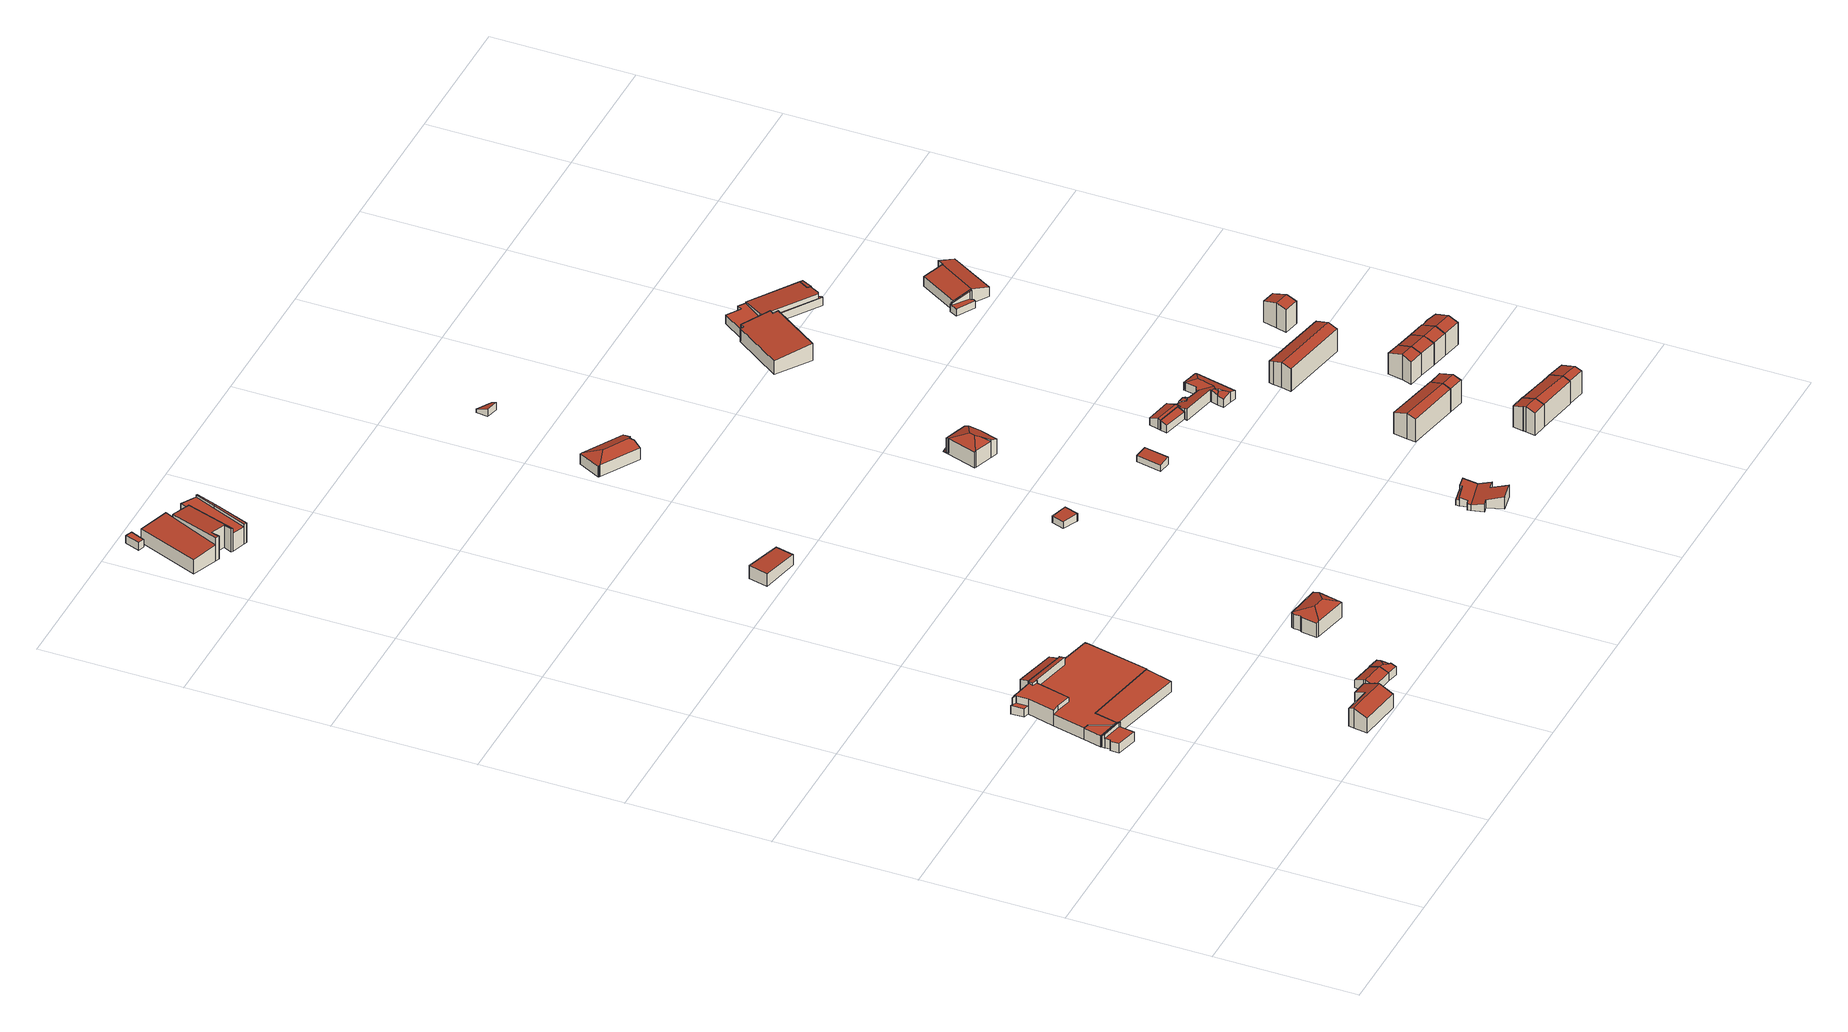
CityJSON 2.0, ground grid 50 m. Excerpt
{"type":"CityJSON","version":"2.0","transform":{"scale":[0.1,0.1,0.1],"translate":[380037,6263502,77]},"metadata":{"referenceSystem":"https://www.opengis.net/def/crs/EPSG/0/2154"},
"CityObjects":{
"building1":{"type":"Building","attributes":{"b3_dak_type":"slanted","b3_h_dak_50p":84.05,"b3_h_dak_70p":84.08,"b3_h_dak_max":85.32,"b3_h_dak_min":83.86,"b3_h_maaiveld":80.43,"b3_kas_warenhuis":false,"b3_reconstructie_onvolledig":false,"b3_rmse_lod12":0.353,"b3_rmse_lod13":0.353,"b3_rmse_lod22":0.0612,"b3_val3dity_lod12":"[]","b3_val3dity_lod13":"[]","b3_val3dity_lod22":"[]","b3_volume_lod12":185.85,"b3_volume_lod13":185.85,"b3_volume_lod22":192.72,"oorspronkelijkbouwjaar":2000},"children":["building1-1"]},
"building1-1":{"type":"BuildingPart","parents":["building1"],"geometry":[{"type":"Solid","lod":"2.2","boundaries":[[[[0,1,2,3,4,5,6,7,8]],[[9,5,4,10]],[[10,4,3,11]],[[12,1,0,13]],[[14,11,3,2,15]],[[15,2,1,12]],[[13,0,8,16,17]],[[17,16,11,14]],[[16,8,7,18]],[[19,6,5,9]],[[18,7,6,19]],[[17,14,15,12,13]],[[18,19,9,10,11,16]]]],"semantics":{"surfaces":[{"type":"GroundSurface"},{"type":"WallSurface","on_footprint_edge":true},{"type":"WallSurface","on_footprint_edge":false},{"type":"RoofSurface"}],"values":[[0,1,1,1,1,1,1,2,1,1,1,3,3]]}}]},
"building2":{"type":"Building","attributes":{"b3_dak_type":"multiple horizontal","b3_h_dak_50p":84.86,"b3_h_dak_70p":84.96,"b3_h_dak_max":87.57,"b3_h_dak_min":83.5,"b3_h_maaiveld":80.4,"b3_kas_warenhuis":false,"b3_reconstructie_onvolledig":false,"b3_rmse_lod12":0.673,"b3_rmse_lod13":0.673,"b3_rmse_lod22":0.102,"b3_val3dity_lod12":"[]","b3_val3dity_lod13":"[]","b3_val3dity_lod22":"[]","b3_volume_lod12":5587.31,"b3_volume_lod13":5587.31,"b3_volume_lod22":5657.5,"oorspronkelijkbouwjaar":2000},"children":["building2-1"]},
"building2-1":{"type":"BuildingPart","parents":["building2"],"geometry":[{"type":"Solid","lod":"2.2","boundaries":[[[[20,21,22,23,24,25,26,27,28,29,30,31,32,33,34,35,36,37,1,38,39,40,41,42]],[[43,1,37,44]],[[45,46,47,48]],[[49,50,51,52]],[[53,30,29,54]],[[54,29,28,55,56]],[[57,34,33,58]],[[59,35,34,57]],[[60,31,30,53]],[[61,62,32,31,60]],[[63,64,46,45]],[[64,38,1,43]],[[65,66,39,38,64,63]],[[67,40,39,66]],[[58,33,32,62]],[[68,27,26,69]],[[70,71,72,73,74]],[[74,73,75,76]],[[77,78,50,49]],[[79,22,21,80]],[[76,75,62,61]],[[48,47,36,35,59]],[[81,82,83,84]],[[84,83,72,71]],[[69,26,25,85]],[[86,23,22,79]],[[55,28,27,68]],[[87,88,71,70]],[[89,86,78,77]],[[80,21,20,51]],[[44,37,36,47]],[[90,41,40,67]],[[91,42,41,90,92]],[[92,90,93,94]],[[94,93,66,65]],[[52,51,20,42,91,95]],[[95,91,82,81]],[[56,55,88,87]],[[96,24,23,86,89]],[[85,25,24,96]],[[80,51,50,78,86,79]],[[44,47,46,64,43]],[[66,93,90,67]],[[82,91,92,94,65,63,45,48,59,57,58,62,75,73,72,83]],[[56,87,70,74,76,61,60,53,54]],[[85,96,89,77,49,52,95,81,84,71,88,55,68,69]]]],"semantics":{"surfaces":[{"type":"GroundSurface"},{"type":"WallSurface","on_footprint_edge":true},{"type":"WallSurface","on_footprint_edge":false},{"type":"RoofSurface"}],"values":[[0,1,2,2,1,1,1,1,1,1,2,1,1,1,1,1,2,2,2,1,2,1,2,2,1,1,1,2,2,1,1,1,1,2,2,1,2,2,1,1,3,3,3,3,3,3]]}}]},
"building3":{"type":"Building","attributes":{"b3_dak_type":"slanted","b3_h_dak_50p":85.99,"b3_h_dak_70p":86.29,"b3_h_dak_max":86.96,"b3_h_dak_min":85.45,"b3_h_maaiveld":80.42,"b3_kas_warenhuis":false,"b3_reconstructie_onvolledig":false,"b3_rmse_lod12":0.457,"b3_rmse_lod13":0.457,"b3_rmse_lod22":0.0753,"b3_val3dity_lod12":"[]","b3_val3dity_lod13":"[]","b3_val3dity_lod22":"[]","b3_volume_lod12":334.86,"b3_volume_lod13":334.86,"b3_volume_lod22":323.41,"oorspronkelijkbouwjaar":2000},"children":["building3-1"]},
"building3-1":{"type":"BuildingPart","parents":["building3"],"geometry":[{"type":"Solid","lod":"2.2","boundaries":[[[[97,98,99,31,30]],[[100,97,30,101]],[[101,30,31,102]],[[102,31,99,103]],[[103,99,98,104]],[[104,98,97,100]],[[104,100,101,102,103]]]],"semantics":{"surfaces":[{"type":"GroundSurface"},{"type":"WallSurface","on_footprint_edge":true},{"type":"RoofSurface"}],"values":[[0,1,1,1,1,1,2]]}}]},
"building4":{"type":"Building","attributes":{"b3_dak_type":"slanted","b3_h_dak_50p":83.66,"b3_h_dak_70p":84.04,"b3_h_dak_max":85.09,"b3_h_dak_min":82.29,"b3_h_maaiveld":77.05,"b3_kas_warenhuis":false,"b3_reconstructie_onvolledig":false,"b3_rmse_lod12":0.778,"b3_rmse_lod13":0.778,"b3_rmse_lod22":0.161,"b3_val3dity_lod12":"[]","b3_val3dity_lod13":"[]","b3_val3dity_lod22":"[]","b3_volume_lod12":882.21,"b3_volume_lod13":882.21,"b3_volume_lod22":824.72,"oorspronkelijkbouwjaar":2000},"children":["building4-1"]},
"building4-1":{"type":"BuildingPart","parents":["building4"],"geometry":[{"type":"Solid","lod":"2.2","boundaries":[[[[105,106,107,108,109,110,111,112,113]],[[114,106,105,115]],[[116,112,111,117]],[[115,105,113,118]],[[118,113,112,116]],[[117,111,110,119]],[[120,108,107,121]],[[119,110,109,122]],[[122,109,108,120]],[[121,107,106,114]],[[122,114,115,118,116,117,119]],[[114,122,120,121]]]],"semantics":{"surfaces":[{"type":"GroundSurface"},{"type":"WallSurface","on_footprint_edge":true},{"type":"RoofSurface"}],"values":[[0,1,1,1,1,1,1,1,1,1,2,2]]}}]},
"building5":{"type":"Building","attributes":{"b3_dak_type":"slanted","b3_h_dak_50p":83.24,"b3_h_dak_70p":83.47,"b3_h_dak_max":83.89,"b3_h_dak_min":81.9,"b3_h_maaiveld":79.45,"b3_kas_warenhuis":false,"b3_reconstructie_onvolledig":false,"b3_rmse_lod12":0.465,"b3_rmse_lod13":0.465,"b3_rmse_lod22":0.223,"b3_val3dity_lod12":"[]","b3_val3dity_lod13":"[]","b3_val3dity_lod22":"[]","b3_volume_lod12":238.12,"b3_volume_lod13":238.12,"b3_volume_lod22":220.08,"oorspronkelijkbouwjaar":2000},"children":["building5-1"]},
"building5-1":{"type":"BuildingPart","parents":["building5"],"geometry":[{"type":"Solid","lod":"2.2","boundaries":[[[[123,124,125,126,127,128,129]],[[130,124,123,131]],[[131,123,129,132]],[[133,125,124,130]],[[134,126,125,133]],[[132,129,128,135]],[[136,127,126,134]],[[135,128,127,136]],[[136,134,133,130,131,137]],[[135,136,137,131,132]]]],"semantics":{"surfaces":[{"type":"GroundSurface"},{"type":"WallSurface","on_footprint_edge":true},{"type":"RoofSurface"}],"values":[[0,1,1,1,1,1,1,1,2,2]]}}]},
"building6":{"type":"Building","attributes":{"b3_dak_type":"slanted","b3_h_dak_50p":83.02,"b3_h_dak_70p":83.28,"b3_h_dak_max":83.88,"b3_h_dak_min":82.32,"b3_h_maaiveld":79.45,"b3_kas_warenhuis":false,"b3_reconstructie_onvolledig":false,"b3_rmse_lod12":0.408,"b3_rmse_lod13":0.408,"b3_rmse_lod22":0.0727,"b3_val3dity_lod12":"[]","b3_val3dity_lod13":"[]","b3_val3dity_lod22":"[]","b3_volume_lod12":110.14,"b3_volume_lod13":110.14,"b3_volume_lod22":104.52,"oorspronkelijkbouwjaar":2000},"children":["building6-1"]},
"building6-1":{"type":"BuildingPart","parents":["building6"],"geometry":[{"type":"Solid","lod":"2.2","boundaries":[[[[127,126,138,139,140,141,128]],[[142,126,127,136]],[[136,127,128,135]],[[143,138,126,142]],[[135,128,141,144]],[[145,139,138,143]],[[146,140,139,145]],[[147,146,148]],[[144,141,140,146,147]],[[145,143,142,136,149]],[[148,146,145,149]],[[144,147,148,149,136,135]]]],"semantics":{"surfaces":[{"type":"GroundSurface"},{"type":"WallSurface","on_footprint_edge":true},{"type":"WallSurface","on_footprint_edge":false},{"type":"RoofSurface"}],"values":[[0,1,1,1,1,1,1,2,1,3,3,3]]}}]},
"building7":{"type":"Building","attributes":{"b3_dak_type":"horizontal","b3_h_dak_50p":84.2,"b3_h_dak_70p":84.21,"b3_h_dak_max":84.27,"b3_h_dak_min":84.1,"b3_h_maaiveld":81.18,"b3_kas_warenhuis":false,"b3_reconstructie_onvolledig":false,"b3_rmse_lod12":0.0339,"b3_rmse_lod13":0.0339,"b3_rmse_lod22":0.0319,"b3_val3dity_lod12":"[]","b3_val3dity_lod13":"[]","b3_val3dity_lod22":"[]","b3_volume_lod12":39.7,"b3_volume_lod13":39.7,"b3_volume_lod22":39.55,"oorspronkelijkbouwjaar":2000},"children":["building7-1"]},
"building7-1":{"type":"BuildingPart","parents":["building7"],"geometry":[{"type":"Solid","lod":"2.2","boundaries":[[[[150,151,152,153]],[[154,152,151,155]],[[156,153,152,154]],[[157,150,153,156]],[[155,151,150,157]],[[155,157,156,154]]]],"semantics":{"surfaces":[{"type":"GroundSurface"},{"type":"WallSurface","on_footprint_edge":true},{"type":"RoofSurface"}],"values":[[0,1,1,1,1,2]]}}]},
"building8":{"type":"Building","attributes":{"b3_dak_type":"multiple horizontal","b3_h_dak_50p":87.7,"b3_h_dak_70p":87.91,"b3_h_dak_max":89.9,"b3_h_dak_min":86.29,"b3_h_maaiveld":80.98,"b3_kas_warenhuis":false,"b3_reconstructie_onvolledig":false,"b3_rmse_lod12":0.986,"b3_rmse_lod13":0.986,"b3_rmse_lod22":0.0886,"b3_val3dity_lod12":"[]","b3_val3dity_lod13":"[]","b3_val3dity_lod22":"[]","b3_volume_lod12":3400.33,"b3_volume_lod13":3400.33,"b3_volume_lod22":3307.67,"oorspronkelijkbouwjaar":2000},"children":["building8-1"]},
"building8-1":{"type":"BuildingPart","parents":["building8"],"geometry":[{"type":"Solid","lod":"2.2","boundaries":[[[[158,159,160,161,162,163,164,165,166,167,168,169,170,171,172,173,174,175]],[[176,177,178,179]],[[179,178,169,168,180,181]],[[182,170,169,178]],[[183,163,162,184]],[[184,162,161,185]],[[185,161,160,186]],[[187,188,189,190,191]],[[191,190,192]],[[193,194,164,163,183]],[[186,160,159,195,196]],[[197,175,174,198]],[[199,200,158,175,197]],[[201,165,164,194]],[[188,172,171,202]],[[203,173,172,188,187]],[[198,174,173,203]],[[180,168,167,204]],[[205,166,165,201]],[[202,171,170,182]],[[204,167,166,205]],[[181,180,194,193]],[[196,195,177,176]],[[195,159,158,200]],[[190,189,200,199]],[[198,203,187,191,192]],[[194,180,204,205,201]],[[196,176,179,181,193,183,184,185,186]],[[200,189,188,202,182,178,177,195]],[[190,199,197,198,192]]]],"semantics":{"surfaces":[{"type":"GroundSurface"},{"type":"WallSurface","on_footprint_edge":false},{"type":"WallSurface","on_footprint_edge":true},{"type":"RoofSurface"}],"values":[[0,1,2,2,2,2,2,1,1,2,2,2,2,2,2,2,2,2,2,2,2,1,1,2,1,3,3,3,3,3]]}}]},
"building9":{"type":"Building","attributes":{"b3_dak_type":"slanted","b3_h_dak_50p":86.76,"b3_h_dak_70p":87.09,"b3_h_dak_max":88.02,"b3_h_dak_min":85.73,"b3_h_maaiveld":80.4,"b3_kas_warenhuis":false,"b3_reconstructie_onvolledig":false,"b3_rmse_lod12":0.584,"b3_rmse_lod13":0.584,"b3_rmse_lod22":0.0569,"b3_val3dity_lod12":"[]","b3_val3dity_lod13":"[]","b3_val3dity_lod22":"[]","b3_volume_lod12":893.71,"b3_volume_lod13":893.71,"b3_volume_lod22":855.49,"oorspronkelijkbouwjaar":2000},"children":["building9-1"]},
"building9-1":{"type":"BuildingPart","parents":["building9"],"geometry":[{"type":"Solid","lod":"2.2","boundaries":[[[[206,207,208,209,210,211,212,213,214,215,216]],[[217,216,215,218]],[[219,212,211,220]],[[221,213,212,219]],[[220,211,210,222]],[[223,208,207,224]],[[225,206,216,217]],[[218,215,214,226]],[[226,214,213,221]],[[222,210,209,227]],[[227,209,208,223]],[[224,207,206,225]],[[227,228,229,222]],[[230,229,228,227,223,224,231]],[[232,230,231,224,225,217,218,226,221,219]],[[230,232,219,220,222,229]]]],"semantics":{"surfaces":[{"type":"GroundSurface"},{"type":"WallSurface","on_footprint_edge":true},{"type":"RoofSurface"}],"values":[[0,1,1,1,1,1,1,1,1,1,1,1,2,2,2,2]]}}]},
"building10":{"type":"Building","attributes":{"b3_dak_type":"horizontal","b3_h_dak_50p":84.23,"b3_h_dak_70p":84.41,"b3_h_dak_max":84.83,"b3_h_dak_min":83.59,"b3_h_maaiveld":79.76,"b3_kas_warenhuis":false,"b3_reconstructie_onvolledig":false,"b3_rmse_lod12":0.343,"b3_rmse_lod13":0.343,"b3_rmse_lod22":0.0346,"b3_val3dity_lod12":"[]","b3_val3dity_lod13":"[]","b3_val3dity_lod22":"[]","b3_volume_lod12":439.07,"b3_volume_lod13":439.07,"b3_volume_lod22":422.45,"oorspronkelijkbouwjaar":2000},"children":["building10-1"]},
"building10-1":{"type":"BuildingPart","parents":["building10"],"geometry":[{"type":"Solid","lod":"2.2","boundaries":[[[[233,234,235,236]],[[237,233,236,238]],[[238,236,235,239]],[[239,235,234,240]],[[240,234,233,237]],[[240,237,238,239]]]],"semantics":{"surfaces":[{"type":"GroundSurface"},{"type":"WallSurface","on_footprint_edge":true},{"type":"RoofSurface"}],"values":[[0,1,1,1,1,2]]}}]},
"building11":{"type":"Building","attributes":{"b3_dak_type":"horizontal","b3_h_dak_50p":82.75,"b3_h_dak_70p":82.83,"b3_h_dak_max":83.01,"b3_h_dak_min":82.4,"b3_h_maaiveld":80.08,"b3_kas_warenhuis":false,"b3_reconstructie_onvolledig":false,"b3_rmse_lod12":0.156,"b3_rmse_lod13":0.156,"b3_rmse_lod22":0.0279,"b3_val3dity_lod12":"[]","b3_val3dity_lod13":"[]","b3_val3dity_lod22":"[]","b3_volume_lod12":78.53,"b3_volume_lod13":78.53,"b3_volume_lod22":76.07,"oorspronkelijkbouwjaar":2000},"children":["building11-1"]},
"building11-1":{"type":"BuildingPart","parents":["building11"],"geometry":[{"type":"Solid","lod":"2.2","boundaries":[[[[241,242,243,244,245,246]],[[247,246,245,248]],[[248,245,244,249]],[[249,244,243,250]],[[250,243,242,251]],[[252,241,246,247]],[[251,242,241,252]],[[251,252,247,248,249,250]]]],"semantics":{"surfaces":[{"type":"GroundSurface"},{"type":"WallSurface","on_footprint_edge":true},{"type":"RoofSurface"}],"values":[[0,1,1,1,1,1,1,2]]}}]},
"building12":{"type":"Building","attributes":{"b3_dak_type":"slanted","b3_h_dak_50p":84.96,"b3_h_dak_70p":85.34,"b3_h_dak_max":86.64,"b3_h_dak_min":83.87,"b3_h_maaiveld":79.86,"b3_kas_warenhuis":false,"b3_reconstructie_onvolledig":false,"b3_rmse_lod12":0.647,"b3_rmse_lod13":0.647,"b3_rmse_lod22":0.119,"b3_val3dity_lod12":"[]","b3_val3dity_lod13":"[]","b3_val3dity_lod22":"[]","b3_volume_lod12":796.65,"b3_volume_lod13":796.65,"b3_volume_lod22":748.51,"oorspronkelijkbouwjaar":2000},"children":["building12-1"]},
"building12-1":{"type":"BuildingPart","parents":["building12"],"geometry":[{"type":"Solid","lod":"2.2","boundaries":[[[[253,254,255,256,257,258,259,260,261,262]],[[263,253,262,264]],[[265,256,255,266]],[[267,268,266,269]],[[270,265,268,267]],[[271,258,257,272]],[[272,257,256,265,270]],[[273,259,258,271]],[[274,260,259,273]],[[264,262,261,275]],[[275,261,260,274]],[[269,266,255,254,276]],[[276,254,253,263]],[[268,265,266]],[[267,277,278,271,272,270]],[[278,263,264,275,274,273,271]],[[263,278,277,267,269,276]]]],"semantics":{"surfaces":[{"type":"GroundSurface"},{"type":"WallSurface","on_footprint_edge":true},{"type":"WallSurface","on_footprint_edge":false},{"type":"RoofSurface"}],"values":[[0,1,1,2,2,1,1,1,1,1,1,1,1,3,3,3,3]]}}]},
"building13":{"type":"Building","attributes":{"b3_dak_type":"slanted","b3_h_dak_50p":83.48,"b3_h_dak_70p":83.86,"b3_h_dak_max":85.25,"b3_h_dak_min":82.57,"b3_h_maaiveld":80.65,"b3_kas_warenhuis":false,"b3_reconstructie_onvolledig":false,"b3_rmse_lod12":0.742,"b3_rmse_lod13":0.742,"b3_rmse_lod22":0.16,"b3_val3dity_lod12":"[]","b3_val3dity_lod13":"[]","b3_val3dity_lod22":"[]","b3_volume_lod12":456.24,"b3_volume_lod13":456.24,"b3_volume_lod22":410.8,"oorspronkelijkbouwjaar":2000},"children":["building13-1"]},
"building13-1":{"type":"BuildingPart","parents":["building13"],"geometry":[{"type":"Solid","lod":"2.2","boundaries":[[[[279,280,281,282,283,284,285,286,287,288,289,290,291,292]],[[293,279,292,294]],[[294,292,291,295]],[[296,281,280,297]],[[298,289,288,299]],[[300,287,286,301]],[[299,288,287,300]],[[302,290,289,298]],[[303,284,283,304]],[[301,286,285,305]],[[304,283,282,306,307]],[[307,306,308,309]],[[306,282,281,296]],[[295,291,290,302]],[[305,285,284,303]],[[310,297,280,279,293]],[[309,308,297,310]],[[295,303,304,307,309,310,293,294]],[[297,308,306,296]],[[303,295,302,298,299,300,301,305]]]],"semantics":{"surfaces":[{"type":"GroundSurface"},{"type":"WallSurface","on_footprint_edge":true},{"type":"WallSurface","on_footprint_edge":false},{"type":"RoofSurface"}],"values":[[0,1,1,1,1,1,1,1,1,1,1,2,1,1,1,1,2,3,3,3]]}}]},
"building14":{"type":"Building","attributes":{"b3_dak_type":"slanted","b3_h_dak_50p":86.77,"b3_h_dak_70p":87.12,"b3_h_dak_max":88.23,"b3_h_dak_min":81.65,"b3_h_maaiveld":80.22,"b3_kas_warenhuis":false,"b3_reconstructie_onvolledig":false,"b3_rmse_lod12":0.961,"b3_rmse_lod13":0.618,"b3_rmse_lod22":0.0352,"b3_val3dity_lod12":"[]","b3_val3dity_lod13":"[]","b3_val3dity_lod22":"[]","b3_volume_lod12":876.37,"b3_volume_lod13":842.81,"b3_volume_lod22":806.37,"oorspronkelijkbouwjaar":2000},"children":["building14-1"]},
"building14-1":{"type":"BuildingPart","parents":["building14"],"geometry":[{"type":"Solid","lod":"2.2","boundaries":[[[[311,312,313,314,315,316,317,318,319,320,321]],[[322,318,317,323]],[[324,316,315,325]],[[326,327,314,313,328]],[[325,315,314,327]],[[327,326,329]],[[330,319,318,322]],[[331,332,333,334]],[[334,333,335,336]],[[336,335,323,337]],[[337,323,317,316,324]],[[328,313,312,338]],[[338,312,311,339]],[[340,341,332,331]],[[339,311,321,341,340]],[[341,321,320,342]],[[342,320,319,330]],[[329,343,325,327]],[[323,335,333,332,330,322]],[[337,324,325,343,344,336]],[[338,339,344,343,329,326,328]],[[339,340,331,334,336,344]],[[342,330,332,341]]]],"semantics":{"surfaces":[{"type":"GroundSurface"},{"type":"WallSurface","on_footprint_edge":true},{"type":"WallSurface","on_footprint_edge":false},{"type":"RoofSurface"}],"values":[[0,1,1,1,1,2,1,2,2,2,1,1,1,2,1,1,1,3,3,3,3,3,3]]}}]},
"building15":{"type":"Building","attributes":{"b3_dak_type":"horizontal","b3_h_dak_50p":82.96,"b3_h_dak_70p":83.11,"b3_h_dak_max":83.44,"b3_h_dak_min":82.52,"b3_h_maaiveld":80.32,"b3_kas_warenhuis":false,"b3_reconstructie_onvolledig":false,"b3_rmse_lod12":0.261,"b3_rmse_lod13":0.261,"b3_rmse_lod22":0.0314,"b3_val3dity_lod12":"[]","b3_val3dity_lod13":"[]","b3_val3dity_lod22":"[]","b3_volume_lod12":102.41,"b3_volume_lod13":102.41,"b3_volume_lod22":97.42,"oorspronkelijkbouwjaar":2000},"children":["building15-1"]},
"building15-1":{"type":"BuildingPart","parents":["building15"],"geometry":[{"type":"Solid","lod":"2.2","boundaries":[[[[345,346,347,348]],[[349,346,345,350]],[[350,345,348,351]],[[352,347,346,349]],[[351,348,347,352]],[[351,352,349,350]]]],"semantics":{"surfaces":[{"type":"GroundSurface"},{"type":"WallSurface","on_footprint_edge":true},{"type":"RoofSurface"}],"values":[[0,1,1,1,1,2]]}}]},
"building16":{"type":"Building","attributes":{"b3_dak_type":"slanted","b3_h_dak_50p":82.12,"b3_h_dak_70p":82.28,"b3_h_dak_max":82.54,"b3_h_dak_min":81.1,"b3_h_maaiveld":79.76,"b3_kas_warenhuis":false,"b3_reconstructie_onvolledig":false,"b3_rmse_lod12":0.362,"b3_rmse_lod13":0.362,"b3_rmse_lod22":0.0648,"b3_val3dity_lod12":"[]","b3_val3dity_lod13":"[]","b3_val3dity_lod22":"[]","b3_volume_lod12":30.26,"b3_volume_lod13":30.26,"b3_volume_lod22":27.81,"oorspronkelijkbouwjaar":2000},"children":["building16-1"]},
"building16-1":{"type":"BuildingPart","parents":["building16"],"geometry":[{"type":"Solid","lod":"2.2","boundaries":[[[[353,354,355,356]],[[357,354,353,358]],[[359,355,354,357]],[[358,353,356,360]],[[360,356,355,359]],[[360,359,357,358]]]],"semantics":{"surfaces":[{"type":"GroundSurface"},{"type":"WallSurface","on_footprint_edge":true},{"type":"RoofSurface"}],"values":[[0,1,1,1,1,2]]}}]},
"building17":{"type":"Building","attributes":{"b3_dak_type":"slanted","b3_h_dak_50p":83.81,"b3_h_dak_70p":83.98,"b3_h_dak_max":84.69,"b3_h_dak_min":83.34,"b3_h_maaiveld":80.64,"b3_kas_warenhuis":false,"b3_reconstructie_onvolledig":false,"b3_rmse_lod12":0.294,"b3_rmse_lod13":0.294,"b3_rmse_lod22":0.182,"b3_val3dity_lod12":"[]","b3_val3dity_lod13":"[]","b3_val3dity_lod22":"[]","b3_volume_lod12":77.82,"b3_volume_lod13":77.82,"b3_volume_lod22":73.7,"oorspronkelijkbouwjaar":2000},"children":["building17-1"]},
"building17-1":{"type":"BuildingPart","parents":["building17"],"geometry":[{"type":"Solid","lod":"2.2","boundaries":[[[[361,362,363,364]],[[365,363,362,366]],[[367,364,363,365]],[[368,361,364,367]],[[366,362,361,368]],[[366,368,367,365]]]],"semantics":{"surfaces":[{"type":"GroundSurface"},{"type":"WallSurface","on_footprint_edge":true},{"type":"RoofSurface"}],"values":[[0,1,1,1,1,2]]}}]},
"building18":{"type":"Building","attributes":{"b3_dak_type":"slanted","b3_h_dak_50p":84.23,"b3_h_dak_70p":84.44,"b3_h_dak_max":85.18,"b3_h_dak_min":83.25,"b3_h_maaiveld":80.59,"b3_kas_warenhuis":false,"b3_reconstructie_onvolledig":false,"b3_rmse_lod12":0.433,"b3_rmse_lod13":0.433,"b3_rmse_lod22":1.3,"b3_val3dity_lod12":"[]","b3_val3dity_lod13":"[]","b3_val3dity_lod22":"[104,201]","b3_volume_lod12":728.42,"b3_volume_lod13":728.42,"b3_volume_lod22":91770.51,"oorspronkelijkbouwjaar":2000},"children":["building18-1"]},
"building18-1":{"type":"BuildingPart","parents":["building18"],"geometry":[{"type":"Solid","lod":"2.2","boundaries":[[[[369,370,371,372,364,373,363,362,374,375,376,377,378,379,380,381,382,383,384,385,386,387,388,389,390,391,392]],[[393,394,395,396]],[[397,364,372,398]],[[399,369,392,400]],[[400,392,391,401]],[[401,391,390,402]],[[403,388,387,404]],[[405,406,407]],[[408,409,410]],[[411,373,364,397]],[[412,374,362,366]],[[366,362,363,365]],[[413,376,375,414]],[[404,387,386,415]],[[416,379,378,394,393]],[[417,418,419]],[[420,384,383,417]],[[421,422,380,379,416]],[[423,381,380,422]],[[424,385,384,420]],[[425,426,427,428]],[[429,399,427,426]],[[430,382,381,423]],[[418,417,383,382,430]],[[415,386,385,424]],[[402,390,389,431]],[[409,408,426,425]],[[431,389,388,403]],[[432,370,369,399,429]],[[433,434,422,421]],[[396,395,435,436]],[[436,435,434,433]],[[414,375,374,412]],[[406,405,437,438]],[[365,363,373,411]],[[394,378,377,437]],[[438,437,377,376,413]],[[439,371,370,432]],[[398,372,371,439]],[[427,399,400,401,428]],[[440,441,409,425,428,401,402,431]],[[431,403,404,415,440]],[[432,429,426,408,410]],[[441,440,415,424,420,417,419]],[[436,433,421,416,393,396]],[[411,407,406,412,366,365]],[[438,413,414,412,406]],[[398,439,432,410,409,441,419,418,430,423,422,434,435,395,394,437,405,407,411,397]]]],"semantics":{"surfaces":[{"type":"GroundSurface"},{"type":"WallSurface","on_footprint_edge":false},{"type":"WallSurface","on_footprint_edge":true},{"type":"RoofSurface"}],"values":[[0,1,2,2,2,2,2,1,1,2,2,2,2,2,2,1,2,2,2,2,1,1,2,2,2,2,1,2,2,1,1,1,2,1,2,2,2,2,2,3,3,3,3,3,3,3,3,3]]}}]},
"building19":{"type":"Building","attributes":{"b3_dak_type":"slanted","b3_h_dak_50p":89.94,"b3_h_dak_70p":90.19,"b3_h_dak_max":90.64,"b3_h_dak_min":88.71,"b3_h_maaiveld":80.75,"b3_kas_warenhuis":false,"b3_reconstructie_onvolledig":false,"b3_rmse_lod12":0.512,"b3_rmse_lod13":0.512,"b3_rmse_lod22":0.0249,"b3_val3dity_lod12":"[]","b3_val3dity_lod13":"[]","b3_val3dity_lod22":"[]","b3_volume_lod12":1462.87,"b3_volume_lod13":1462.87,"b3_volume_lod22":1414.74,"oorspronkelijkbouwjaar":2000},"children":["building19-1"]},
"building19-1":{"type":"BuildingPart","parents":["building19"],"geometry":[{"type":"Solid","lod":"2.2","boundaries":[[[[442,443,444,445,446,447]],[[448,447,446,449]],[[450,443,442,451]],[[451,442,447,448]],[[452,444,443,450]],[[453,445,444,452]],[[449,446,445,453]],[[453,452,450,451]],[[449,453,451,448]]]],"semantics":{"surfaces":[{"type":"GroundSurface"},{"type":"WallSurface","on_footprint_edge":true},{"type":"RoofSurface"}],"values":[[0,1,1,1,1,1,1,2,2]]}}]},
"building20":{"type":"Building","attributes":{"b3_dak_type":"slanted","b3_h_dak_50p":90.06,"b3_h_dak_70p":90.36,"b3_h_dak_max":90.83,"b3_h_dak_min":89.07,"b3_h_maaiveld":81.01,"b3_kas_warenhuis":false,"b3_reconstructie_onvolledig":false,"b3_rmse_lod12":0.56,"b3_rmse_lod13":0.56,"b3_rmse_lod22":0.0311,"b3_val3dity_lod12":"[]","b3_val3dity_lod13":"[]","b3_val3dity_lod22":"[]","b3_volume_lod12":403.57,"b3_volume_lod13":403.57,"b3_volume_lod22":391.1,"oorspronkelijkbouwjaar":2000},"children":["building20-1"]},
"building20-1":{"type":"BuildingPart","parents":["building20"],"geometry":[{"type":"Solid","lod":"2.2","boundaries":[[[[454,455,456,457,458,459,460,461]],[[462,458,457,463]],[[464,455,454,465]],[[466,456,455,464]],[[467,460,459,468]],[[468,459,458,462]],[[469,461,460,467]],[[463,457,456,466]],[[465,454,461,469]],[[469,467,468,462,470]],[[465,469,470,462,463,466,464]]]],"semantics":{"surfaces":[{"type":"GroundSurface"},{"type":"WallSurface","on_footprint_edge":true},{"type":"RoofSurface"}],"values":[[0,1,1,1,1,1,1,1,1,2,2]]}}]},
"building21":{"type":"Building","attributes":{"b3_dak_type":"slanted","b3_h_dak_50p":90.08,"b3_h_dak_70p":90.38,"b3_h_dak_max":90.84,"b3_h_dak_min":88.96,"b3_h_maaiveld":81.01,"b3_kas_warenhuis":false,"b3_reconstructie_onvolledig":false,"b3_rmse_lod12":0.558,"b3_rmse_lod13":0.558,"b3_rmse_lod22":0.0282,"b3_val3dity_lod12":"[]","b3_val3dity_lod13":"[]","b3_val3dity_lod22":"[]","b3_volume_lod12":1082.77,"b3_volume_lod13":1082.77,"b3_volume_lod22":1047.18,"oorspronkelijkbouwjaar":2000},"children":["building21-1"]},
"building21-1":{"type":"BuildingPart","parents":["building21"],"geometry":[{"type":"Solid","lod":"2.2","boundaries":[[[[471,472,473,474,475,476,459,458]],[[477,476,475,478]],[[462,458,459,468]],[[479,471,458,462]],[[468,459,476,477]],[[480,473,472,481]],[[482,474,473,480]],[[478,475,474,482]],[[481,472,471,479]],[[462,478,482,480,481,479]],[[478,462,468,477]]]],"semantics":{"surfaces":[{"type":"GroundSurface"},{"type":"WallSurface","on_footprint_edge":true},{"type":"RoofSurface"}],"values":[[0,1,1,1,1,1,1,1,1,2,2]]}}]},
"building22":{"type":"Building","attributes":{"b3_dak_type":"slanted","b3_h_dak_50p":89.94,"b3_h_dak_70p":90.22,"b3_h_dak_max":90.65,"b3_h_dak_min":88.8,"b3_h_maaiveld":80.79,"b3_kas_warenhuis":false,"b3_reconstructie_onvolledig":false,"b3_rmse_lod12":0.502,"b3_rmse_lod13":0.502,"b3_rmse_lod22":0.0243,"b3_val3dity_lod12":"[]","b3_val3dity_lod13":"[]","b3_val3dity_lod22":"[]","b3_volume_lod12":418.96,"b3_volume_lod13":418.96,"b3_volume_lod22":405.38,"oorspronkelijkbouwjaar":2000},"children":["building22-1"]},
"building22-1":{"type":"BuildingPart","parents":["building22"],"geometry":[{"type":"Solid","lod":"2.2","boundaries":[[[[483,484,485,486,487,488]],[[451,484,483,450]],[[450,483,488,489]],[[489,488,487,490]],[[491,485,484,451]],[[492,486,485,491]],[[490,487,486,492]],[[490,451,450,489]],[[490,492,491,451]]]],"semantics":{"surfaces":[{"type":"GroundSurface"},{"type":"WallSurface","on_footprint_edge":true},{"type":"RoofSurface"}],"values":[[0,1,1,1,1,1,1,2,2]]}}]},
"building23":{"type":"Building","attributes":{"b3_dak_type":"slanted","b3_h_dak_50p":90.1,"b3_h_dak_70p":90.34,"b3_h_dak_max":90.81,"b3_h_dak_min":88.97,"b3_h_maaiveld":81.07,"b3_kas_warenhuis":false,"b3_reconstructie_onvolledig":false,"b3_rmse_lod12":0.569,"b3_rmse_lod13":0.569,"b3_rmse_lod22":0.0226,"b3_val3dity_lod12":"[]","b3_val3dity_lod13":"[]","b3_val3dity_lod22":"[]","b3_volume_lod12":454.8,"b3_volume_lod13":454.8,"b3_volume_lod22":440.12,"oorspronkelijkbouwjaar":2000},"children":["building23-1"]},
"building23-1":{"type":"BuildingPart","parents":["building23"],"geometry":[{"type":"Solid","lod":"2.2","boundaries":[[[[493,494,495,496,497,498]],[[499,494,493,500]],[[501,495,494,499]],[[502,496,495,501]],[[503,497,496,502]],[[500,493,498,504]],[[504,498,497,503]],[[500,505,502,501,499]],[[504,503,502,505,500]]]],"semantics":{"surfaces":[{"type":"GroundSurface"},{"type":"WallSurface","on_footprint_edge":true},{"type":"RoofSurface"}],"values":[[0,1,1,1,1,1,1,2,2]]}}]},
"building24":{"type":"Building","attributes":{"b3_dak_type":"slanted","b3_h_dak_50p":89.93,"b3_h_dak_70p":90.22,"b3_h_dak_max":90.72,"b3_h_dak_min":88.86,"b3_h_maaiveld":80.87,"b3_kas_warenhuis":false,"b3_reconstructie_onvolledig":false,"b3_rmse_lod12":0.518,"b3_rmse_lod13":0.518,"b3_rmse_lod22":0.0337,"b3_val3dity_lod12":"[]","b3_val3dity_lod13":"[]","b3_val3dity_lod22":"[]","b3_volume_lod12":433.29,"b3_volume_lod13":433.29,"b3_volume_lod22":419.42,"oorspronkelijkbouwjaar":2000},"children":["building24-1"]},
"building24-1":{"type":"BuildingPart","parents":["building24"],"geometry":[{"type":"Solid","lod":"2.2","boundaries":[[[[506,507,508,509,510,511,512]],[[513,507,506,514]],[[514,506,512,515]],[[516,508,507,513]],[[517,509,508,516]],[[518,510,509,517]],[[519,511,510,518]],[[515,512,511,519]],[[519,518,517,516]],[[515,519,516,513,514]]]],"semantics":{"surfaces":[{"type":"GroundSurface"},{"type":"WallSurface","on_footprint_edge":true},{"type":"RoofSurface"}],"values":[[0,1,1,1,1,1,1,1,2,2]]}}]},
"building25":{"type":"Building","attributes":{"b3_dak_type":"multiple horizontal","b3_h_dak_50p":85.52,"b3_h_dak_70p":86.05,"b3_h_dak_max":86.96,"b3_h_dak_min":83.12,"b3_h_maaiveld":80.34,"b3_kas_warenhuis":false,"b3_reconstructie_onvolledig":false,"b3_rmse_lod12":1.29,"b3_rmse_lod13":1.29,"b3_rmse_lod22":0.0344,"b3_val3dity_lod12":"[]","b3_val3dity_lod13":"[]","b3_val3dity_lod22":"[]","b3_volume_lod12":3356,"b3_volume_lod13":3356,"b3_volume_lod22":2884.52,"oorspronkelijkbouwjaar":2000},"children":["building25-1"]},
"building25-1":{"type":"BuildingPart","parents":["building25"],"geometry":[{"type":"Solid","lod":"2.2","boundaries":[[[[520,521,522,523,524,525,526,527,528,529,530,531,532,533,534,535,536,537,538]],[[539,527,526,540]],[[541,529,528,542]],[[542,528,527,539,543]],[[544,521,520,545]],[[545,520,538,546,547]],[[548,531,530,549]],[[547,546,550,551]],[[552,522,521,544]],[[553,554,555,556]],[[557,558,554,553]],[[559,560,561,562]],[[563,559,564,565]],[[566,535,534,564]],[[567,536,535,566]],[[568,537,536,567]],[[543,539,560,559,563]],[[565,564,534,533,569]],[[569,533,532,570]],[[570,532,531,548]],[[571,562,561,558,557]],[[572,524,523,555]],[[546,538,537,568]],[[549,530,529,541]],[[551,550,562,571]],[[556,555,523,522,552]],[[573,525,524,572]],[[540,526,525,573]],[[549,541,542,543,563,565,569,570,548]],[[562,550,546,568,567,566,564,559]],[[556,552,544,545,547,551,571,557,553]],[[540,573,572,555,554,558,561,560,539]]]],"semantics":{"surfaces":[{"type":"GroundSurface"},{"type":"WallSurface","on_footprint_edge":true},{"type":"WallSurface","on_footprint_edge":false},{"type":"RoofSurface"}],"values":[[0,1,1,1,1,1,1,2,1,2,2,2,2,1,1,1,2,1,1,1,2,1,1,1,2,1,1,1,3,3,3,3]]}}]},
"building26":{"type":"Building","attributes":{"b3_dak_type":"slanted","b3_h_dak_50p":89.78,"b3_h_dak_70p":90.04,"b3_h_dak_max":90.54,"b3_h_dak_min":88.88,"b3_h_maaiveld":80.58,"b3_kas_warenhuis":false,"b3_reconstructie_onvolledig":false,"b3_rmse_lod12":0.476,"b3_rmse_lod13":0.476,"b3_rmse_lod22":0.0241,"b3_val3dity_lod12":"[]","b3_val3dity_lod13":"[]","b3_val3dity_lod22":"[]","b3_volume_lod12":1969.74,"b3_volume_lod13":1969.74,"b3_volume_lod22":1911.37,"oorspronkelijkbouwjaar":2000},"children":["building26-1"]},
"building26-1":{"type":"BuildingPart","parents":["building26"],"geometry":[{"type":"Solid","lod":"2.2","boundaries":[[[[574,575,576,577,578,579,580,581,582]],[[583,575,574,584]],[[585,576,575,583]],[[586,579,578,587]],[[587,578,577,588]],[[584,574,582,589]],[[590,580,579,586]],[[591,581,580,590]],[[588,577,576,585]],[[589,582,581,591]],[[588,585,590,586,587]],[[591,590,585,583,584,589]]]],"semantics":{"surfaces":[{"type":"GroundSurface"},{"type":"WallSurface","on_footprint_edge":true},{"type":"RoofSurface"}],"values":[[0,1,1,1,1,1,1,1,1,1,2,2]]}}]},
"building27":{"type":"Building","attributes":{"b3_dak_type":"slanted","b3_h_dak_50p":89.97,"b3_h_dak_70p":90.24,"b3_h_dak_max":90.71,"b3_h_dak_min":88.87,"b3_h_maaiveld":80.86,"b3_kas_warenhuis":false,"b3_reconstructie_onvolledig":false,"b3_rmse_lod12":0.51,"b3_rmse_lod13":0.51,"b3_rmse_lod22":0.023,"b3_val3dity_lod12":"[]","b3_val3dity_lod13":"[]","b3_val3dity_lod22":"[]","b3_volume_lod12":567.19,"b3_volume_lod13":567.19,"b3_volume_lod22":548.3,"oorspronkelijkbouwjaar":2000},"children":["building27-1"]},
"building27-1":{"type":"BuildingPart","parents":["building27"],"geometry":[{"type":"Solid","lod":"2.2","boundaries":[[[[592,593,594,509,508,507]],[[595,507,508,596]],[[597,594,593,598]],[[517,509,594,597]],[[596,508,509,517]],[[599,592,507,595]],[[598,593,592,599]],[[598,596,517,597]],[[598,599,595,596]]]],"semantics":{"surfaces":[{"type":"GroundSurface"},{"type":"WallSurface","on_footprint_edge":true},{"type":"RoofSurface"}],"values":[[0,1,1,1,1,1,1,2,2]]}}]},
"building28":{"type":"Building","attributes":{"b3_dak_type":"slanted","b3_h_dak_50p":89.9,"b3_h_dak_70p":90.2,"b3_h_dak_max":90.72,"b3_h_dak_min":88.86,"b3_h_maaiveld":80.87,"b3_kas_warenhuis":false,"b3_reconstructie_onvolledig":false,"b3_rmse_lod12":0.556,"b3_rmse_lod13":0.556,"b3_rmse_lod22":0.0225,"b3_val3dity_lod12":"[]","b3_val3dity_lod13":"[]","b3_val3dity_lod22":"[]","b3_volume_lod12":509.66,"b3_volume_lod13":509.66,"b3_volume_lod22":492.63,"oorspronkelijkbouwjaar":2000},"children":["building28-1"]},
"building28-1":{"type":"BuildingPart","parents":["building28"],"geometry":[{"type":"Solid","lod":"2.2","boundaries":[[[[600,601,594,602,592,603]],[[604,603,592,599]],[[605,601,600,606]],[[606,600,603,604]],[[597,594,601,605]],[[607,602,594,597]],[[599,592,602,607]],[[607,597,605,606]],[[599,607,606,604]]]],"semantics":{"surfaces":[{"type":"GroundSurface"},{"type":"WallSurface","on_footprint_edge":true},{"type":"RoofSurface"}],"values":[[0,1,1,1,1,1,1,2,2]]}}]},
"building29":{"type":"Building","attributes":{"b3_dak_type":"slanted","b3_h_dak_50p":89.94,"b3_h_dak_70p":90.21,"b3_h_dak_max":90.69,"b3_h_dak_min":88.87,"b3_h_maaiveld":80.9,"b3_kas_warenhuis":false,"b3_reconstructie_onvolledig":false,"b3_rmse_lod12":0.535,"b3_rmse_lod13":0.535,"b3_rmse_lod22":0.0268,"b3_val3dity_lod12":"[]","b3_val3dity_lod13":"[]","b3_val3dity_lod22":"[]","b3_volume_lod12":569.89,"b3_volume_lod13":569.89,"b3_volume_lod22":551.78,"oorspronkelijkbouwjaar":2000},"children":["building29-1"]},
"building29-1":{"type":"BuildingPart","parents":["building29"],"geometry":[{"type":"Solid","lod":"2.2","boundaries":[[[[608,609,610,611,612,601,600]],[[613,611,610,614]],[[615,612,611,613]],[[616,600,601,605]],[[617,608,600,616]],[[605,601,612,615]],[[614,610,609,618]],[[618,609,608,617]],[[605,615,613,616]],[[618,617,616,613,614]]]],"semantics":{"surfaces":[{"type":"GroundSurface"},{"type":"WallSurface","on_footprint_edge":true},{"type":"RoofSurface"}],"values":[[0,1,1,1,1,1,1,1,2,2]]}}]},
"building30":{"type":"Building","attributes":{"b3_dak_type":"slanted","b3_h_dak_50p":83.15,"b3_h_dak_70p":83.18,"b3_h_dak_max":86.01,"b3_h_dak_min":83.06,"b3_h_maaiveld":80.43,"b3_kas_warenhuis":false,"b3_reconstructie_onvolledig":false,"b3_rmse_lod12":0.804,"b3_rmse_lod13":0.804,"b3_rmse_lod22":0.0627,"b3_val3dity_lod12":"[]","b3_val3dity_lod13":"[]","b3_val3dity_lod22":"[]","b3_volume_lod12":59.05,"b3_volume_lod13":59.05,"b3_volume_lod22":68.5,"oorspronkelijkbouwjaar":2000},"children":["building30-1"]},
"building30-1":{"type":"BuildingPart","parents":["building30"],"geometry":[{"type":"Solid","lod":"2.2","boundaries":[[[[619,620,621,622,623,624,625,626,627,628]],[[629,619,628,630]],[[631,632,633,634]],[[635,636,632,631]],[[637,624,623,638]],[[639,626,625,640]],[[638,623,622,641]],[[630,628,627,636,635]],[[636,627,626,639]],[[641,622,621,642]],[[642,621,620,633]],[[634,633,620,619,629]],[[640,625,624,637]],[[634,629,630,635,631]],[[640,637,638,641,642,633,632,636,639]]]],"semantics":{"surfaces":[{"type":"GroundSurface"},{"type":"WallSurface","on_footprint_edge":true},{"type":"WallSurface","on_footprint_edge":false},{"type":"RoofSurface"}],"values":[[0,1,2,2,1,1,1,1,1,1,1,1,1,3,3]]}}]},
"building31":{"type":"Building","attributes":{"b3_dak_type":"horizontal","b3_h_dak_50p":84.43,"b3_h_dak_70p":84.53,"b3_h_dak_max":84.65,"b3_h_dak_min":84.17,"b3_h_maaiveld":80.42,"b3_kas_warenhuis":false,"b3_reconstructie_onvolledig":false,"b3_rmse_lod12":0.152,"b3_rmse_lod13":0.152,"b3_rmse_lod22":0.0282,"b3_val3dity_lod12":"[]","b3_val3dity_lod13":"[]","b3_val3dity_lod22":"[]","b3_volume_lod12":23.97,"b3_volume_lod13":23.97,"b3_volume_lod22":23.56,"oorspronkelijkbouwjaar":2000},"children":["building31-1"]},
"building31-1":{"type":"BuildingPart","parents":["building31"],"geometry":[{"type":"Solid","lod":"2.2","boundaries":[[[[643,644,645,646]],[[544,643,646,647]],[[647,646,645,648]],[[648,645,644,545]],[[545,644,643,544]],[[545,544,647,648]]]],"semantics":{"surfaces":[{"type":"GroundSurface"},{"type":"WallSurface","on_footprint_edge":true},{"type":"RoofSurface"}],"values":[[0,1,1,1,1,2]]}}]},
"building32":{"type":"Building","attributes":{"b3_dak_type":"slanted","b3_h_dak_50p":89.8,"b3_h_dak_70p":90.09,"b3_h_dak_max":90.58,"b3_h_dak_min":83.32,"b3_h_maaiveld":80.72,"b3_kas_warenhuis":false,"b3_reconstructie_onvolledig":false,"b3_rmse_lod12":1.16,"b3_rmse_lod13":1.16,"b3_rmse_lod22":0.83,"b3_val3dity_lod12":"[]","b3_val3dity_lod13":"[]","b3_val3dity_lod22":"[]","b3_volume_lod12":443.44,"b3_volume_lod13":443.44,"b3_volume_lod22":428.81,"oorspronkelijkbouwjaar":2000},"children":["building32-1"]},
"building32-1":{"type":"BuildingPart","parents":["building32"],"geometry":[{"type":"Solid","lod":"2.2","boundaries":[[[[649,650,651,652,653,654]],[[655,651,650,656]],[[657,649,654,658]],[[659,652,651,655]],[[656,650,649,657]],[[658,654,653,660]],[[660,653,652,659]],[[656,657,658,661,655]],[[660,659,655,661,658]]]],"semantics":{"surfaces":[{"type":"GroundSurface"},{"type":"WallSurface","on_footprint_edge":true},{"type":"RoofSurface"}],"values":[[0,1,1,1,1,1,1,2,2]]}}]},
"building33":{"type":"Building","attributes":{"b3_dak_type":"slanted","b3_h_dak_50p":84.98,"b3_h_dak_70p":85.38,"b3_h_dak_max":86.15,"b3_h_dak_min":83.03,"b3_h_maaiveld":80.4,"b3_kas_warenhuis":false,"b3_reconstructie_onvolledig":false,"b3_rmse_lod12":0.739,"b3_rmse_lod13":0.739,"b3_rmse_lod22":0.1,"b3_val3dity_lod12":"[]","b3_val3dity_lod13":"[]","b3_val3dity_lod22":"[]","b3_volume_lod12":1121.83,"b3_volume_lod13":1121.83,"b3_volume_lod22":1034.73,"oorspronkelijkbouwjaar":2000},"children":["building33-1"]},
"building33-1":{"type":"BuildingPart","parents":["building33"],"geometry":[{"type":"Solid","lod":"2.2","boundaries":[[[[662,663,664,628,665,666,667,668,669]],[[670,663,662,671]],[[672,668,667,673]],[[674,669,668,672]],[[630,628,664,675]],[[676,665,628,630]],[[671,662,669,674]],[[673,667,666,677]],[[677,666,665,676]],[[675,664,663,670]],[[675,673,677,676,630]],[[673,675,670,671,674,672]]]],"semantics":{"surfaces":[{"type":"GroundSurface"},{"type":"WallSurface","on_footprint_edge":true},{"type":"RoofSurface"}],"values":[[0,1,1,1,1,1,1,1,1,1,2,2]]}}]}
},
"vertices":[
[326,740,34],[410,720,34],[408,713,34],[404,713,34],[393,658,34],[319,676,34],[319,707,34],[326,710,34],[326,729,34],[319,676,71],[393,658,71],[404,713,69],[410,720,80],[326,740,77],[404,713,84],[408,713,84],[326,729,70],[326,729,84],[326,710,70],[319,707,70],
[391,1018,34],[372,1023,34],[370,1068,34],[378,1064,34],[378,1066,34],[390,1064,34],[390,1065,34],[409,1060,34],[465,1047,34],[467,1052,34],[475,1050,34],[619,1015,34],[624,1014,34],[753,983,34],[751,978,34],[753,977,34],[699,749,34],[677,656,34],[403,722,34],[386,726,34],[324,741,34],[339,805,34],[367,920,34],[410,720,75],[677,656,75],[423,804,80],[423,804,78],[699,749,79],[699,749,81],[390,1058,93],[390,1058,66],[391,1018,66],[391,1018,93],[475,1050,99],[467,1052,99],[465,1047,96],[465,1047,100],[751,978,76],[753,983,76],[753,977,76],[619,1015,100],[624,1014,100],[624,1014,75],[403,722,82],[403,722,75],[386,726,82],[386,726,80],[324,741,78],[409,1060,94],[390,1065,93],[474,1024,106],[474,1024,96],[474,1024,76],[474,1027,76],[474,1027,105],[621,995,76],[621,995,105],[389,1058,93],[389,1058,66],[370,1068,67],[372,1023,66],[395,918,95],[395,918,78],[445,903,78],[445,903,97],[390,1064,93],[378,1064,66],[458,1032,105],[458,1032,96],[378,1064,92],[339,805,78],[367,920,78],[339,805,80],[357,800,78],[357,800,80],[367,920,93],[378,1066,92],
[487,1087,34],[630,1052,34],[630,1051,34],[487,1087,83],[475,1050,97],[619,1015,98],[630,1051,84],[630,1052,84],
[931,76,0],[928,59,0],[920,8,0],[768,30,0],[775,78,0],[778,97,0],[875,83,0],[880,121,0],[935,115,0],[928,59,75],[931,76,69],[880,121,53],[875,83,68],[935,115,53],[778,97,68],[768,30,55],[920,8,54],[775,78,75],
[934,110,24],[935,115,24],[939,148,24],[1021,134,24],[1017,96,24],[1014,64,24],[931,76,24],[935,115,67],[934,110,68],[931,76,55],[939,148,53],[1021,134,53],[1014,64,56],[1017,96,68],[973,104,68],
[1063,127,24],[1061,112,24],[1055,76,24],[1053,57,24],[1021,134,54],[1063,127,53],[1053,57,56],[1061,112,58],[1055,76,58],[1055,76,63],[1038,84,65],[1032,92,68],
[50,3896,42],[69,3948,42],[92,3938,42],[72,3888,42],[92,3938,72],[69,3948,72],[72,3888,72],[50,3896,72],
[215,3609,40],[166,3627,40],[162,3629,40],[174,3659,40],[124,3679,40],[112,3649,40],[98,3654,40],[8,3690,40],[93,3906,40],[190,3864,40],[177,3836,40],[233,3811,40],[236,3816,40],[244,3838,40],[299,3809,40],[304,3807,40],[275,3733,40],[225,3605,40],[240,3808,115],[240,3808,109],[233,3811,109],[233,3811,115],[177,3836,104],[177,3836,114],[236,3816,109],[112,3649,129],[124,3679,126],[174,3659,126],[162,3629,129],[299,3809,114],[299,3809,107],[268,3736,107],[268,3736,116],[268,3736,117],[273,3735,117],[98,3654,129],[98,3654,103],[166,3627,109],[166,3627,129],[225,3605,117],[275,3733,117],[215,3609,116],[215,3609,107],[8,3690,94],[244,3838,109],[304,3807,114],[190,3864,104],[93,3906,93],
[1139,449,34],[1141,449,34],[1267,432,34],[1262,410,34],[1247,333,34],[1246,326,34],[1127,353,34],[1119,355,34],[1128,410,34],[1132,417,34],[1134,441,34],[1134,441,89],[1132,417,90],[1127,353,93],[1246,326,93],[1119,355,90],[1247,333,95],[1267,432,87],[1141,449,91],[1139,449,90],[1128,410,89],[1262,410,95],[1261,409,96],[1219,379,109],[1175,388,109],[1141,447,91],[1173,386,108],
[834,2070,28],[819,2006,28],[683,2034,28],[699,2103,28],[834,2070,67],[699,2103,77],[683,2034,77],[819,2006,67],
[1378,1285,31],[1379,1286,31],[1328,1311,31],[1343,1354,31],[1398,1335,31],[1381,1284,31],[1381,1284,60],[1398,1335,60],[1343,1354,55],[1328,1311,55],[1379,1286,59],[1378,1285,59],
[1037,2822,29],[1174,2741,29],[1155,2708,29],[1146,2691,29],[1131,2663,29],[998,2741,29],[994,2743,29],[995,2744,29],[993,2745,29],[1033,2825,29],[1037,2822,71],[1033,2825,69],[1146,2691,83],[1155,2708,83],[1144,2705,91],[1144,2705,87],[1155,2708,88],[1146,2691,86],[998,2741,74],[1131,2663,73],[994,2743,72],[995,2744,72],[993,2745,71],[1174,2741,72],[1058,2754,90],[1056,2756,90],
[1931,199,36],[1926,226,36],[1925,237,36],[1980,248,36],[2019,255,36],[2031,208,36],[2043,165,36],[2016,159,36],[2031,102,36],[1968,89,36],[1949,145,36],[1928,140,36],[1919,183,36],[1917,195,36],[1931,199,61],[1917,195,60],[1919,183,56],[1925,237,57],[1926,226,58],[1949,145,67],[1968,89,82],[2031,102,82],[2016,159,67],[1928,140,67],[2031,208,56],[2019,255,72],[2043,165,67],[1980,248,58],[1980,248,72],[1984,240,58],[1984,240,69],[1926,226,69],
[1623,1761,32],[1622,1722,32],[1600,1656,32],[1576,1664,32],[1509,1688,32],[1505,1689,32],[1538,1794,32],[1544,1813,32],[1579,1801,32],[1623,1785,32],[1623,1775,32],[1544,1813,33],[1538,1794,36],[1505,1689,93],[1509,1688,95],[1576,1664,100],[1576,1664,95],[1600,1656,90],[1569,1696,106],[1579,1801,57],[1575,1792,89],[1575,1792,57],[1542,1803,36],[1542,1803,89],[1539,1792,37],[1539,1792,93],[1538,1794,93],[1622,1722,89],[1623,1761,94],[1623,1775,89],[1623,1775,57],[1623,1785,57],[1561,1714,112],[1567,1734,112],
[1762,1144,33],[1721,1151,33],[1739,1240,33],[1779,1231,33],[1721,1151,56],[1762,1144,63],[1779,1231,63],[1739,1240,56],
[1147,3190,28],[1151,3230,28],[1191,3195,28],[1189,3179,28],[1151,3230,42],[1147,3190,54],[1191,3195,51],[1189,3179,56],
[1909,1214,36],[1916,1238,36],[2004,1218,36],[1998,1192,36],[2004,1218,72],[1916,1238,72],[1998,1192,63],[1909,1214,64],
[2107,1126,36],[2112,1150,36],[2114,1155,36],[1995,1181,36],[2002,1212,36],[1918,1246,36],[1925,1279,36],[2016,1261,36],[2010,1234,36],[2037,1228,36],[2056,1224,36],[2056,1221,36],[2071,1221,36],[2069,1209,36],[2108,1198,36],[2125,1208,36],[2127,1208,36],[2136,1250,36],[2137,1255,36],[2193,1241,36],[2192,1235,36],[2158,1090,36],[2134,1096,36],[2102,1104,36],[2037,1228,66],[2037,1228,62],[2048,1207,68],[2048,1207,70],[1998,1192,77],[1995,1181,80],[2107,1126,70],[2102,1104,68],[2134,1096,76],[2158,1090,68],[2193,1241,66],[2137,1255,65],[2010,1226,65],[2010,1226,75],[2010,1210,70],[2125,1144,80],[2125,1144,83],[2123,1147,81],[2002,1212,70],[1918,1246,75],[2016,1261,64],[1925,1279,64],[2136,1250,67],[2056,1224,71],[2108,1198,64],[2108,1198,66],[2117,1195,66],[2125,1208,68],[2056,1221,71],[2056,1221,63],[2071,1221,62],[2127,1208,68],[2127,1134,81],[2127,1134,77],[2127,1134,76],[2134,1111,77],[2107,1126,73],[2069,1209,65],[2192,1235,67],[2112,1150,81],[2055,1218,71],[2055,1218,64],[2056,1209,67],[2056,1209,72],[2010,1234,62],[2010,1234,73],[2114,1155,80],[2158,1215,77],[2142,1154,78],
[2369,475,37],[2363,447,37],[2176,484,37],[2181,514,37],[2190,565,37],[2381,524,37],[2381,524,119],[2190,565,118],[2363,447,126],[2369,475,136],[2176,484,125],[2181,514,136],
[2361,199,40],[2360,199,40],[2366,235,40],[2419,228,40],[2410,177,40],[2405,146,40],[2353,155,40],[2358,187,40],[2410,177,138],[2419,228,120],[2360,199,133],[2361,199,134],[2366,235,121],[2353,155,126],[2405,146,127],[2358,187,138],[2381,183,138],
[2419,226,40],[2513,208,40],[2520,204,40],[2563,197,40],[2553,147,40],[2548,121,40],[2548,121,128],[2553,147,138],[2419,226,121],[2520,204,121],[2513,208,120],[2563,197,121],
[2363,447,38],[2369,475,38],[2380,522,38],[2435,516,38],[2424,464,38],[2419,436,38],[2419,436,126],[2424,464,136],[2380,522,120],[2435,516,118],
[2615,134,41],[2611,109,41],[2548,121,41],[2553,147,41],[2563,199,41],[2624,184,41],[2611,109,129],[2615,134,137],[2548,121,129],[2553,147,137],[2563,199,120],[2624,184,120],[2587,140,137],
[2464,704,39],[2516,693,39],[2506,642,39],[2499,606,39],[2444,617,39],[2456,652,39],[2456,653,39],[2516,693,120],[2464,704,120],[2456,653,136],[2506,642,136],[2499,606,124],[2444,617,124],[2456,652,136],
[2129,2559,33],[2104,2523,33],[2114,2516,33],[2092,2482,33],[2095,2470,33],[2092,2464,33],[1927,2576,33],[1922,2569,33],[1913,2556,33],[1929,2545,33],[1816,2378,33],[1701,2457,33],[1815,2623,33],[1825,2616,33],[1833,2629,33],[1884,2703,33],[1931,2672,33],[1941,2687,33],[1964,2671,33],[1922,2569,63],[1927,2576,63],[1929,2545,99],[1913,2556,97],[1922,2569,97],[2104,2523,76],[2129,2559,72],[1964,2671,67],[1964,2671,72],[1701,2457,85],[1816,2378,99],[1916,2602,67],[1916,2602,80],[2114,2516,76],[2091,2480,80],[2091,2480,63],[2092,2482,63],[2092,2482,80],[2082,2476,81],[2082,2476,63],[1913,2575,67],[1913,2575,63],[1915,2591,63],[1915,2591,67],[1913,2575,96],[1833,2629,66],[1833,2629,86],[1884,2703,66],[1931,2672,67],[1941,2687,67],[1825,2616,86],[1815,2623,85],[1915,2591,81],[2095,2470,63],[2092,2464,63],
[2262,947,36],[2269,981,36],[2270,981,36],[2275,1012,36],[2278,1027,36],[2529,977,36],[2519,931,36],[2512,898,36],[2264,946,36],[2269,981,134],[2262,947,123],[2270,981,134],[2529,977,119],[2278,1027,119],[2275,1012,124],[2264,946,123],[2519,931,135],[2512,898,124],
[2583,679,39],[2573,629,39],[2565,592,39],[2516,693,119],[2506,642,137],[2565,592,124],[2573,629,136],[2583,679,119],
[2632,616,39],[2624,580,39],[2572,628,39],[2644,668,39],[2644,668,119],[2624,580,124],[2632,616,137],[2572,628,137],
[2643,665,39],[2674,663,39],[2710,650,39],[2701,602,39],[2694,567,39],[2701,602,136],[2710,650,121],[2694,567,124],[2632,616,136],[2643,665,120],[2674,663,119],
[2279,2039,34],[2272,2043,34],[2274,2031,34],[2270,2023,34],[2208,2059,34],[2208,2060,34],[2206,2061,34],[2222,2087,34],[2224,2085,34],[2284,2047,34],[2279,2039,90],[2284,2047,89],[2221,2080,68],[2221,2080,62],[2272,2043,62],[2272,2043,88],[2224,2085,67],[2224,2085,62],[2208,2060,61],[2208,2059,61],[2222,2087,62],[2206,2061,61],[2270,2023,61],[2274,2031,61],
[2104,2523,34],[2129,2559,34],[2138,2552,34],[2116,2514,34],[2116,2514,76],[2138,2552,72],
[2595,1073,37],[2539,1083,37],[2548,1119,37],[2560,1170,37],[2609,1160,37],[2600,1108,37],[2548,1119,135],[2539,1083,123],[2595,1073,123],[2600,1108,135],[2560,1170,118],[2609,1160,118],[2579,1113,135],
[2435,2166,34],[2343,2008,34],[2287,2045,34],[2231,2081,34],[2311,2217,34],[2366,2179,34],[2370,2177,34],[2383,2199,34],[2343,2008,70],[2435,2166,70],[2370,2177,89],[2366,2179,90],[2383,2199,89],[2287,2045,90],[2231,2081,70],[2311,2217,70]
]}
